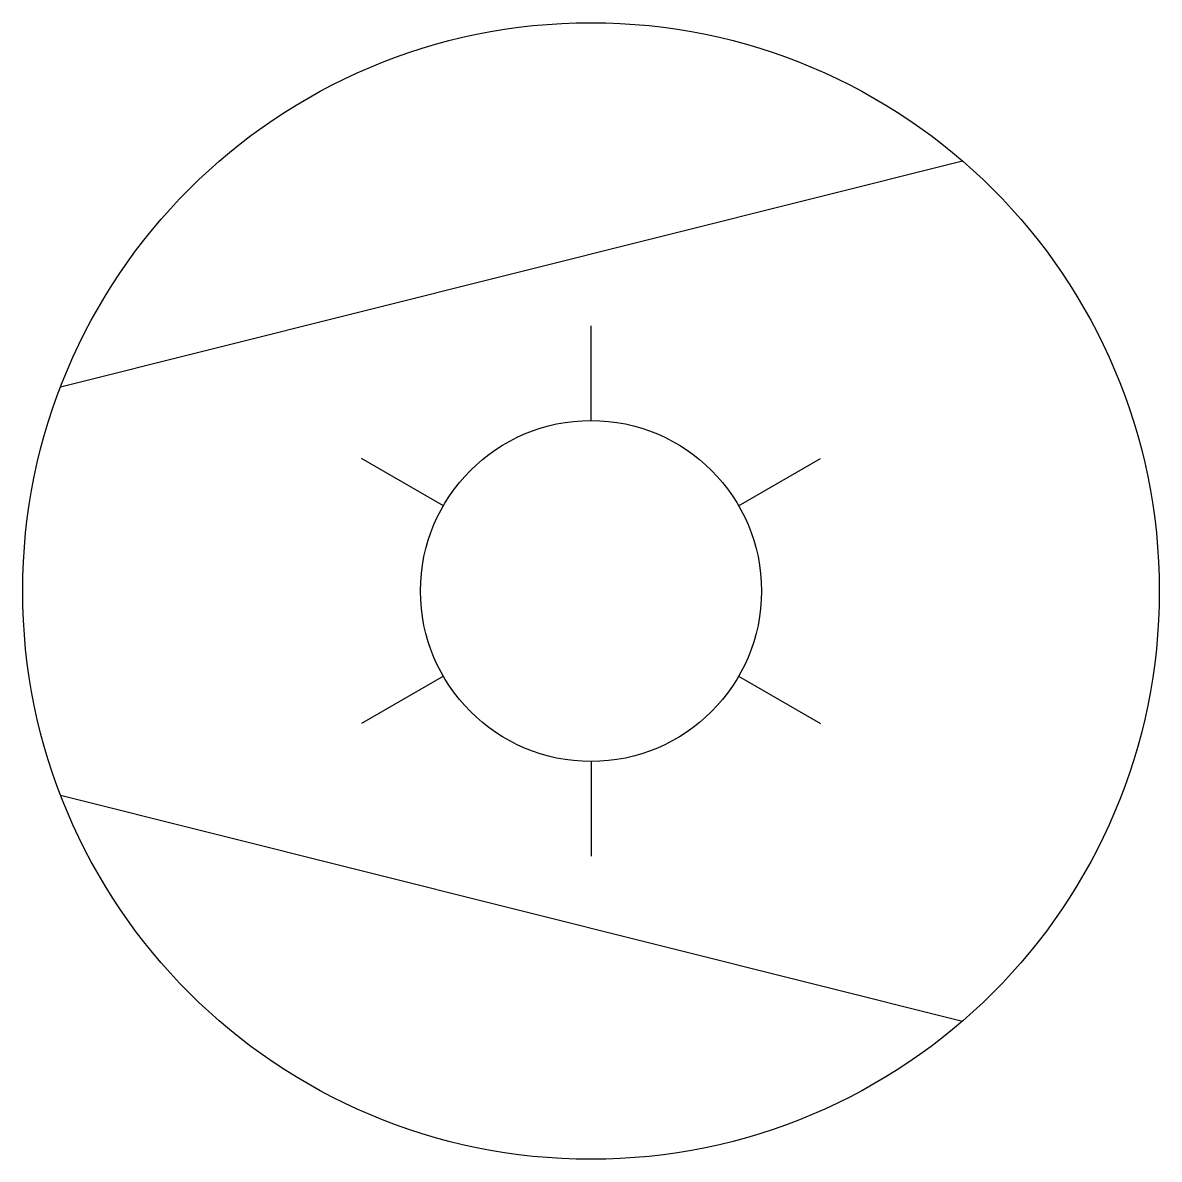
# Model space of a CAD drawing. Header units: millimetres. Extents: x -150 to 150, y -150 to 150.
import ezdxf

# ---------------------------------------------------------------- set-up
doc = ezdxf.new("R2010")
doc.units = ezdxf.units.MM

msp = doc.modelspace()

# ---------------------------------------------------------------- linework, layer by layer
at = {"color": 0, "linetype": 'ByBlock', "lineweight": -2}
for p, q in [((-140, 53.86), (98.06, 113.51)), ((0, 45), (0, 70)), ((-38.97, 22.5), (-60.62, 35)), ((38.97, 22.5), (60.62, 35)), ((-38.97, -22.5), (-60.62, -35)), ((38.97, -22.5), (60.62, -35)), ((0, -45), (0, -70)), ((-140, -53.86), (98.06, -113.51))]:
    msp.add_line(p, q, dxfattribs=at)
for radius in [150, 45]:
    msp.add_circle((0, 0), radius, dxfattribs=at)

doc.saveas('drawing.dxf')
